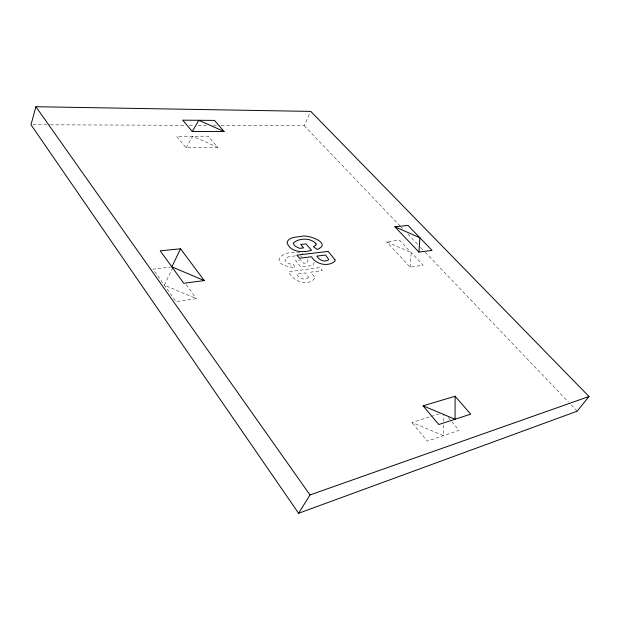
<?xml version="1.0" encoding="UTF-8"?>
<svg xmlns="http://www.w3.org/2000/svg" width="620" height="620" viewBox="0 0 620 620"><rect width="100%" height="100%" fill="white"/><g stroke="black" fill="none" stroke-linecap="round" stroke-linejoin="round"><path stroke-width="0.46" stroke-dasharray="3.1 2.33" d="M443.664 425.002L443.486 435.635L411.928 422.468L430.187 416.741M443.726 421.135L443.843 414.377M410.076 267.135L411.215 252.58L386.462 241.761L399.559 240.219L423.135 265.213L410.076 267.135L386.462 241.761M314.185 262.245L313.209 265.376L300.94 266.995L295.515 260.516L300.739 259.858L303.614 263.275L307.512 262.779L307.993 260.927L307.171 258.966M221.193 125.38L304.219 125.651L309.992 113.073M172.786 267.623L164.362 285.169L196.346 298.638L176.018 301.63L153.016 269.158L170.306 267.127M186.047 147.769L192.65 136.268L217.667 147.258L208.204 136.167L176.669 136.361L186.047 147.769L217.667 147.258M431.094 416.454L439.317 413.873M295.322 255.874C291.942 256.494 286.417 255.913 284.975 259.819C285.75 263.515 290.4 264.306 293.593 264.407L294.919 267.577C265.12 264.608 282.991 247.706 302.831 253.456M32.93 124.767L49.344 124.822M50.305 124.829L185.465 125.263M189.333 125.279L194.161 125.294M198.02 125.31L206.708 125.333M213.466 125.356L216.365 125.364M299.925 255.952L301.886 256.277M304.219 125.651L400.551 226.432M401.218 227.129L402.558 228.532M407.906 234.128L419.949 246.721M420.624 247.427L424.63 251.627M425.305 252.325L568.462 402.093M571.144 404.891L577.158 411.192M448.151 417.446L451.197 421.026M451.81 421.739L459.133 430.327L427.273 441.138L411.928 422.468M186.178 284.658L196.346 298.638M308.427 277.062L308.256 277.698C304.404 280.876 298.631 278.194 296.562 274.118L305.49 272.885L308.427 277.062M314.782 278.256C307.993 287.2 292.547 281.178 288.618 271.769L319.726 267.577L322.284 270.568L310.76 272.157L313.86 275.985L314.782 278.256"/><path stroke-width="0.93" d="M455.096 396.242L455.049 419.244L423.08 405.829L455.096 396.242L470.719 414.152L438.813 424.529L423.08 405.829M418.942 252.1L419.88 237.754L394.87 226.773L407.999 225.424L432.024 250.364L418.942 252.1L394.87 226.773M35.89 106.718L31 124.767L298.608 513.283L577.158 411.192L589 396.498L310.767 111.399L35.89 106.718L310 494.938L298.608 513.283M180.559 248.767L171.833 266.84L204.244 280.565L183.768 283.278L160.231 250.852L180.559 248.767L204.244 280.565M192.285 131.517L198.811 120.288L224.083 131.448L214.45 120.404L182.73 120.164L192.285 131.517L224.083 131.448M310 494.938L589 396.498M335.017 259.842L334.963 261.167C328.344 267.166 315.96 264.515 311.519 256.757L299.507 258.238L296.91 255.146L328.158 251.394L335.017 259.842M316.13 243.978L315.983 245.047L313.418 246.621L317.138 249.449C332.777 243.443 307.45 233.864 301.072 236.46C296.469 237.212 288.471 236.871 287.045 242.598C289.99 252.41 303.537 252.805 311.504 250.325L305.97 243.869L300.692 244.451L303.622 247.892L299.615 248.349L294.903 246.039L293.144 243.304C298.243 237.786 311.294 237.53 316.13 243.978M328.654 259.416L328.244 260.075C324.105 262.539 319.083 259.935 316.843 256.099L325.608 255.022L328.654 259.416"/></g></svg>
